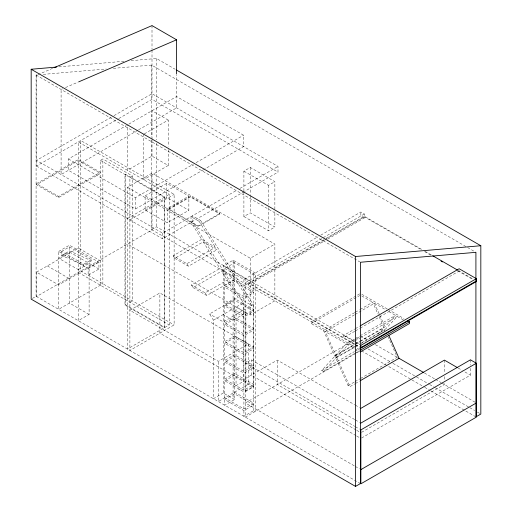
<?xml version="1.0" encoding="UTF-8"?>
<svg xmlns="http://www.w3.org/2000/svg" width="512" height="512" viewBox="0 0 512 512"><rect width="100%" height="100%" fill="white"/><g stroke="black" fill="none" stroke-linecap="round" stroke-linejoin="round"><path stroke-width="0.38" stroke-dasharray="2.56 1.92" d="M354.675 353.485L323.533 371.469L321.734 370.432L346.31 343.763L354.611 338.97M323.533 371.469L348.102 344.8L354.33 341.203M378.259 334.048L384.064 327.75L378.208 314.63M360.045 341.165L384.96 326.778L395.45 315.392L388.006 311.091M383.891 330.918L384.96 329.76L360.045 344.147M403.386 319.974L397.248 316.429L385.856 328.787L360.25 343.571M111.206 117.248L36.525 160.371L162.509 233.107L237.197 189.99M113.971 115.654L152.006 93.696L277.997 166.432L277.997 172.109L244.8 191.27M52.602 68.339L36.525 75.251L36.525 166.042L118.125 118.931M118.816 118.534L152.006 99.366L277.997 172.109M203.654 169.632L135.475 208.992L68.461 170.304L68.461 158.957L126.304 125.555M128.8 124.115L176.582 96.531L243.597 135.226L243.597 146.573L204.339 169.235M36.525 183.635L78.291 159.52L100.41 172.288L58.637 196.403L36.525 183.635L36.525 184.768L58.637 197.536L100.41 173.421L78.291 160.653L36.525 184.768M137.856 130.24L61.094 174.554L61.094 89.44L62.554 88.806M138.547 129.837L176.582 107.878L176.582 74.624M144.339 133.875L168.224 120.083L168.224 146.362M100.41 285.21L100.41 160.371L102.867 158.95L132.352 175.974L132.352 300.813L129.894 302.234M168.224 149.549L168.224 165.478L152.006 156.115L127.437 170.298L127.437 124.902M124.979 305.069L125.472 304.787L164.787 327.482L164.787 196.966L125.472 174.272L124.979 174.554L124.979 305.069L164.294 327.77L164.294 197.254L100.41 160.371M132.352 175.974L129.894 177.395L129.894 350.464L174.125 324.928L174.125 194.413L80.749 140.506L80.749 271.021M78.291 269.606L89.107 263.36L89.107 314.432L78.291 320.672L78.291 141.926L169.21 194.413L169.21 324.928L127.437 349.05L127.437 187.322L152.006 173.139L274.867 244.07L274.867 300.813L250.291 315.002L127.437 244.07M168.224 165.478L143.654 179.661L143.654 134.266M68.461 158.957L135.475 197.645L193.325 164.25M196.077 162.656L243.597 135.226M145.126 195.834L166.752 183.354L188.864 196.122L188.864 210.304L167.245 222.79L145.126 210.022L145.126 195.834L167.245 208.602L188.864 196.122M58.637 251.443L69.446 245.203L98.931 262.227L98.931 269.037L88.122 275.277L88.122 268.467L58.637 251.443L58.637 309.325L102.867 283.789L102.867 158.95M61.587 251.443L69.446 246.906L91.565 259.674L91.565 260.806L83.699 265.35L61.587 255.418L61.587 251.443L83.699 264.211L91.565 259.674M61.587 255.418L69.446 250.88L91.565 260.806M127.437 218.534L169.21 194.413M36.525 272.16L78.291 248.038L100.41 260.806L58.637 284.928L36.525 272.16L36.525 296.557L152.006 229.882L152.006 173.139M145.126 210.022L166.752 197.536L188.864 210.304M129.894 219.949L174.125 194.413M168.717 208.89L190.342 196.403L219.827 213.427L219.827 213.997L198.202 226.477L168.717 209.453L168.717 208.89L198.202 225.907L219.827 213.427M168.717 209.453L190.342 196.973L219.827 213.997M243.904 191.059L243.904 171.149L250.291 167.462L274.867 181.651L274.867 210.317M32.403 298.432L36.09 296.307L360.429 483.565M151.571 140.16L151.571 229.632L156.486 226.797L355.654 341.786M88.122 268.467L98.931 262.227M239.962 188.39L277.997 166.432M36.525 166.042L162.509 238.784L244.109 191.667M201.651 239.334L173.152 255.789L186.874 263.712L215.373 247.251L201.651 239.334L191.014 222.323L191.014 216.653L199.174 221.363L200.653 220.512L253.242 304.57L253.242 387.066L245.869 391.322L224.742 379.11L224.742 362.086L234.566 356.416L253.734 367.482L243.904 373.152L224.742 362.086M243.904 171.149L268.474 185.338L274.867 181.651M243.904 191.859L243.904 216.544L250.291 212.858L274.867 227.046L274.867 211.117M173.152 255.789L174.733 258.317L203.232 241.856L216.954 249.779L233.632 276.429L205.126 292.89L191.405 284.966L219.91 268.506L233.632 276.429M174.733 258.317L188.454 266.234L216.954 249.779M248.326 344.038L159.872 292.973L129.894 310.278L218.349 361.35L248.326 344.038L248.326 384.23L218.349 401.536L218.349 361.35M243.904 216.544L268.474 230.733L274.867 227.046M234.566 399.552L223.264 393.024L223.264 265.907L233.094 260.23L255.206 272.998L255.206 411.462L253.734 410.611L243.904 416.288L243.904 391.878L224.742 380.813L224.742 405.222L234.566 399.552L234.566 262.784L224.742 268.461L224.742 285.485L243.904 296.55L253.734 290.874L234.566 279.808L224.742 285.485M191.405 284.966L193.075 287.629L221.574 271.174L235.296 279.098L251.77 305.421L238.048 297.498L221.574 271.174M127.437 187.322L250.291 258.253L274.867 244.07M193.075 287.629L206.797 295.552L235.296 279.098M224.742 287.187L234.566 281.51L253.734 292.576L243.904 298.253L224.742 287.187L224.742 304.211L243.904 315.277L253.734 309.6L234.566 298.534L224.742 304.211M224.742 268.461L243.904 279.526L317.99 236.755M320.755 235.155L360.864 212L364.307 213.984L364.307 217.958L327.654 239.117M364.307 213.984L245.382 282.643L248.819 284.634L324.89 240.717M323.507 239.808L248.819 282.931L354.675 344.045M326.272 238.214L364.307 216.256L422.4 249.798M324.198 239.981L248.819 283.494L354.637 344.589M324.89 239.578L364.307 216.819L421.018 249.568M223.264 393.024L213.434 398.701L213.434 320.173L209.542 313.952L238.048 297.498M224.742 305.914L234.566 300.237L253.734 311.302L243.904 316.979L224.742 305.914L224.742 322.938L243.904 334.003L253.734 328.326L234.566 317.261L224.742 322.938M213.434 320.173L243.411 302.867L192.486 221.472L192.486 215.802L200.653 220.512M253.242 304.57L223.264 321.875L209.542 313.952M224.742 324.64L234.566 318.963L253.734 330.029L243.904 335.706L224.742 324.64L224.742 341.664L243.904 352.723L253.734 347.053L234.566 335.987L224.742 341.664M245.869 391.322L245.869 312.8L233.094 320.173L223.264 314.502M224.742 343.366L234.566 337.69L253.734 348.755L243.904 354.426L224.742 343.366L224.742 360.384L243.904 371.45L253.734 365.779L234.566 354.714L224.742 360.384M359.699 293.843L311.245 321.818L311.245 323.52L354.246 348.346M311.245 323.52L359.699 295.546M354.662 419.514L251.277 359.827L245.382 363.232L354.643 426.31M224.742 379.11L234.566 373.44L253.734 384.506L243.904 390.176L243.904 373.152M224.742 380.813L234.566 375.142L253.734 386.208L243.904 391.878M354.675 312.627L323.533 330.611L348.102 385.658L349.894 386.694L354.746 383.891M355.373 312.23L359.52 309.83M360.218 309.434L372.672 302.24L377.882 313.901M354.394 314.867L325.325 331.648L349.894 386.694M355.091 314.464L374.47 303.277L387.328 310.701M245.382 378.554L277.325 360.109L354.65 404.755M354.726 331.302L343.667 337.69L343.667 335.418L354.726 329.03M355.418 328.634L359.571 326.234M355.418 330.899L359.571 328.506M360.262 328.109L459.149 271.014L459.149 268.742M355.302 338.566L359.456 336.173M360.154 335.77L395.45 315.392M356.026 339.072L245.382 402.957L354.643 466.035M356.717 338.675L360.864 336.282L367.782 340.269M355.027 340.8L359.872 338.003M360.563 337.606L397.248 316.429M335.814 355.149L354.502 344.358M355.2 343.962L359.347 341.562M334.918 356.122L354.298 344.934M354.989 344.538L359.84 341.734M360.531 341.338L384.064 327.75M336.717 357.158L354.707 346.771M355.405 346.368L359.558 343.974M335.814 358.131L354.502 347.347M355.2 346.944L359.347 344.544M321.734 370.432L354.266 351.654M354.957 351.251L359.802 348.454M355.373 353.088L359.52 350.688M356.026 353.261L245.382 417.139L245.382 278.675M356.717 352.858L360.864 350.464M348.102 385.658L354.33 382.061M355.027 381.658L359.872 378.861M360.563 378.464L397.248 357.28L388.192 337.005M355.437 383.494L359.59 381.094M361.555 432.346L444.41 384.512L444.41 382.938M361.555 438.022L470.451 375.149L470.451 368.256M65.478 87.552L77.907 82.208M58.931 66.867L123.968 61.274M131.104 60.666L156.486 58.483L175.155 69.261M36.09 296.307L36.09 75.002L38.477 74.797M43.258 74.381L106.176 68.973M113.344 68.358L151.571 65.069L466.925 247.136M467.616 247.533L475.91 252.326M425.171 251.392L432.083 255.386M458.368 270.56L472.909 278.957M424.48 251.565L431.392 255.558M457.677 270.726L472.89 279.514M364.307 217.958L360.864 215.968L360.864 212M168.224 120.083L152.006 110.72L152.006 139.392M36.09 75.002L359.738 261.856M361.773 294.246L387.379 309.03M388.077 309.427L403.994 318.618M361.754 295.936L372.672 302.24M458.118 368.026L462.227 370.4M464.966 371.981L470.451 375.149M233.094 261.933L255.206 274.701M375.386 344.666L397.517 357.44M424.486 373.011L434.861 379.002M435.552 379.398L441.082 382.592M441.773 382.989L474.989 402.17M356.346 342.182L359.802 344.179M368.102 348.973L392.307 362.944M392.998 363.341L415.821 376.518M416.512 376.922L428.96 384.109M429.651 384.506L434.496 387.302M435.187 387.699L469.069 407.264M469.76 407.661L474.605 410.458M477.37 412.058L480.826 414.048M223.264 265.907L248.819 280.659L248.819 284.634M343.667 335.418L354.675 341.773M355.36 342.17L359.488 344.557M355.334 344.422L359.488 346.822M355.334 344.992L359.482 347.386M151.571 229.632L359.731 349.811M361.555 350.867L424.045 386.944M424.736 387.341L430.272 390.534M430.963 390.938L475.91 416.89M354.925 348.742L359.706 351.501M245.869 312.8L236.045 307.123L236.045 385.645L243.411 381.389L243.411 302.867M355.341 405.152L359.482 407.546M98.931 269.037L69.446 252.013L58.637 258.253L174.125 324.928M355.354 419.917L359.488 422.304M355.334 426.714L359.482 429.107M356.032 429.952L277.325 384.512L277.325 360.109M356.723 430.355L360.864 432.742M78.291 272.442L169.21 324.928M356.038 435.635L251.277 375.149L251.277 359.827M356.73 436.032L360.864 438.419M47.334 265.914L69.446 278.682M253.242 387.066L159.872 333.158L159.872 292.973M234.566 392.166L253.734 403.232L243.904 408.902L224.742 397.837M355.334 466.432L359.482 468.832M89.107 314.432L69.446 303.085L69.446 245.203M199.174 221.363L215.373 247.251M203.232 241.856L219.91 268.506M186.874 263.712L188.454 266.234M205.126 292.89L206.797 295.552M374.47 303.277L379.552 314.669M379.872 315.386L384.96 326.778M470.451 359.827L470.451 365.19M444.41 360.109L444.41 373.491M444.41 376.64L444.41 379.789M268.474 185.338L268.474 204.454M268.474 207.635L268.474 230.733M253.734 273.85L253.734 410.611M250.291 167.462L250.291 194.541M250.291 195.334L250.291 212.858M250.291 258.253L250.291 315.002M243.904 279.526L243.904 296.55M243.904 298.253L243.904 315.277M243.904 316.979L243.904 334.003M243.904 335.706L243.904 352.723M243.904 354.426L243.904 371.45M233.094 260.23L233.094 398.701M198.202 225.907L198.202 226.477M190.342 196.403L190.342 196.973M167.245 208.602L167.245 222.79M166.752 183.354L166.752 197.536M162.509 233.107L162.509 238.784M156.486 58.483L156.486 139.846M156.486 143.034L156.486 226.797M152.006 25.6L152.006 49.357M152.006 50.144L152.006 99.366M152.006 140.186L152.006 156.115M151.571 65.069L151.571 136.966M135.475 197.645L135.475 208.992M125.472 174.272L125.472 304.787M83.699 264.211L83.699 265.35M58.637 196.403L58.637 197.536M234.566 393.869L224.742 399.539L243.904 410.605L253.734 404.934L234.566 393.869"/><path stroke-width="0.77" d="M360.262 325.837L459.149 268.742L476.352 278.675L476.352 281.51L360.864 348.186L360.864 345.35L476.352 278.675M360.864 347.616L476.352 280.941M360.39 350.189L409.53 321.818L409.53 323.52L360.39 351.891M360.282 380.698L399.04 358.317L388.749 335.27M360.864 408.346L444.41 360.109L457.427 367.629M360.864 423.098L470.451 359.827L476.352 363.232L476.352 417.139L360.864 483.814L360.864 429.907L476.352 363.232M360.864 469.626L476.352 402.957M56.55 67.072L31.174 69.254L31.174 299.142L355.514 486.4L360.429 483.565L360.429 262.259L475.91 252.326L475.91 416.89L480.826 414.048L480.826 245.734L176.544 70.061M54.067 67.712L152.006 25.6L176.582 39.789L176.582 73.83M78.637 81.894L176.582 39.789M31.174 69.254L355.514 256.512L480.826 245.734M432.774 255.789L457.677 270.163M441.075 261.146L442.458 261.946M407.456 320.621L409.53 321.818M398.899 358.24L423.795 372.608M355.514 256.512L355.514 486.4"/></g></svg>
